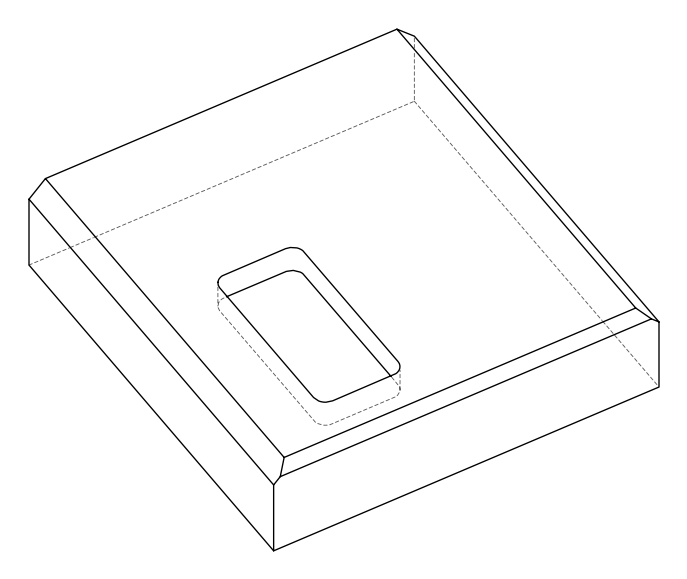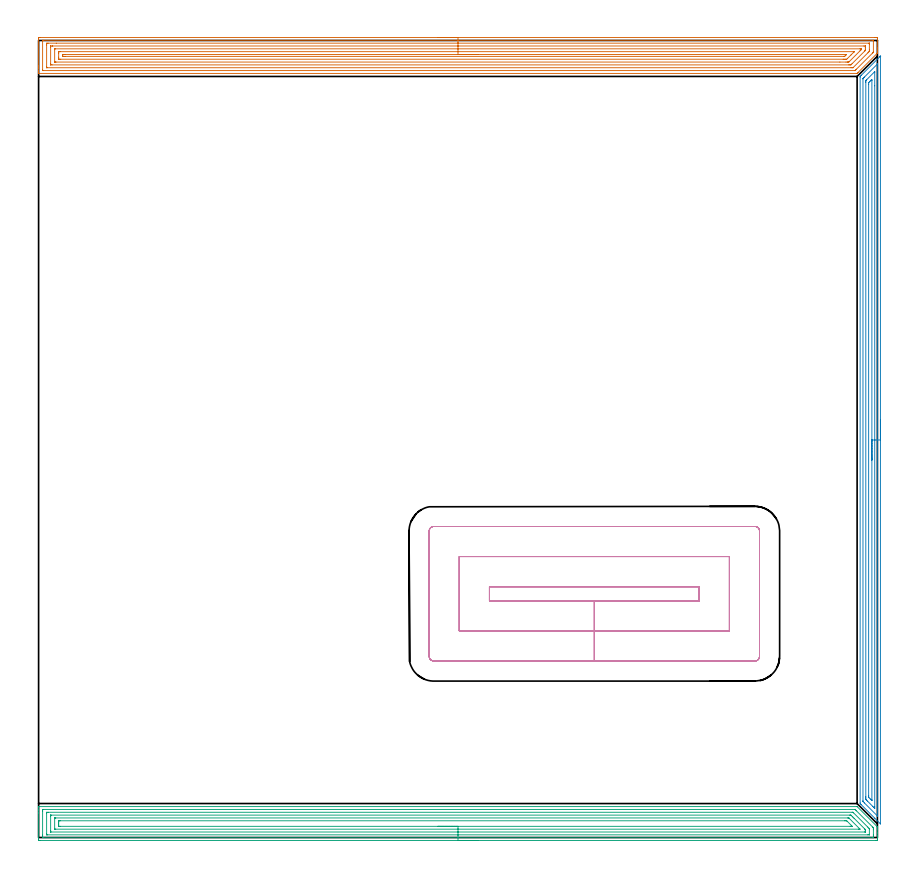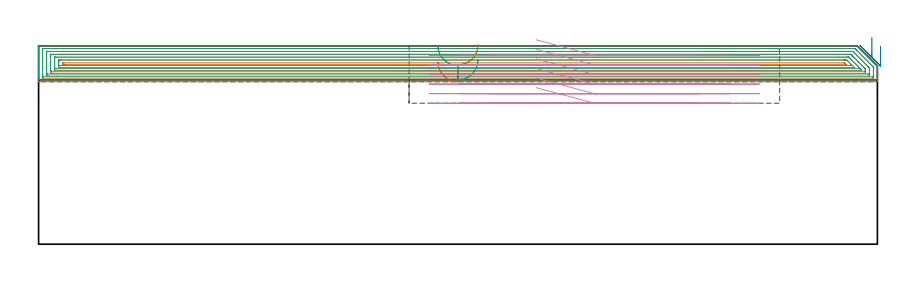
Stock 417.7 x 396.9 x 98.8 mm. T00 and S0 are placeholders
(PLAN: 4 operations, 1 tool changes, 69.3 min)
(1 AREA_MILL | FG_CHAMFER_SURFACE | UGT0205_001 | 23.47 min | 66905 mm3)
(2 AREA_MILL_1 | FG_CHAMFER_SURFACE_1 | UGT0205_001 | 12.15 min | 19424 mm3)
(3 AREA_MILL_2 | FG_CHAMFER_SURFACE_2 | UGT0205_001 | 20.26 min | 59040 mm3)
(4 MILL_RECTANGULAR_POCKET | POCKET_RECTANGULAR_STRAIGHT | UGT0201_136 | Follow Part, ap 5, ae 75% | 13.42 min | 455431 mm3)
(TOOL UGT0205_001 | Chamfer Mill 20 x 3 x 45 deg. | D20 FL50 Z2)
(TOOL UGT0201_136 | Carbide End Mill 20.0 | D20 FL30 Z4)
(OP 1 AREA_MILL)
G17 G21 G94 G90
T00 M6
G54
G17 G0 G90 X198.85 Y398.4 S1061 M3
G43 Z108.8 H0
Z90.9
G94 G1 X198.888 Z90.028 F250.
X199.002 Z89.164
X199.191 Z88.312
X199.453 Z87.48
X199.787 Z86.674
X200.19 Z85.9
X200.659 Z85.164
X201.19 Z84.472
X201.779 Z83.829
X202.422 Z83.24
X203.114 Z82.709
X203.85 Z82.24
X204.624 Z81.837
X205.43 Z81.503
X206.262 Z81.241
X207.114 Z81.052
X207.978 Z80.938
X208.85 Z80.9
X416.548
X417.077 Y398.399 Z80.901
X417.602 Y398.394 Z80.903
X417.692 Y398.392 Z80.906
X417.7 Y397.874 Z81.423
Y393.44 Z85.854
Y392.902 Z86.394
Y392.554 Z86.742
Y392.016 Z87.28
Y391.667 Z87.627
Y390.86 Z88.439
Y390.78 Z88.518
X417.698 Y390.61 Z88.688
X417.673 Y390.573 Z88.727
X417.375 Y390.274 Z89.024
X408.098 Y380.998 Z98.302
X407.732 Y380.632 Z98.665
X407.604 Y380.505 Z98.791
X407.247 Y380.5 Z98.8
X0.176
X0.01 Y380.503 Z98.788
X0.007 Y380.531 Z98.76
X0. Y380.914 Z98.386
Y381.215 Z98.085
Y381.913 Z97.382
Y383.148 Z96.149
Y383.686 Z95.608
Y384.304 Z94.992
Y397.257 Z82.041
X0.004 Y397.874 Z81.423
X0.008 Y398.392 Z80.906
X0.098 Y398.395 Z80.903
X0.623 Y398.4 Z80.9
X208.85
Y396.986 Z82.314
X415.29
X415.513 Y396.984 Z82.316
X415.624 Y396.982 Z82.318
X415.677 Y396.979 Z82.321
X415.691 Y396.974 Z82.326
X415.693 Y396.956 Z82.344
X415.697 Y396.844 Z82.456
X415.7 Y396.581 Z82.719
Y391.26 Z88.04
X415.698 Y391.14 Z88.16
X415.694 Y391.081 Z88.219
X415.69 Y391.052 Z88.248
X415.673 Y391.033 Z88.267
X415.43 Y390.78 Z88.52
X415.361 Y390.71 Z88.59
X407.247 Y382.597 Z96.703
X406.902 Y382.255 Z97.045
X406.716 Y382.073 Z97.228
X406.568 Y381.93 Z97.37
X406.351 Y381.914 Z97.386
X2.41
X2.187 Y381.916 Z97.384
X2.076 Y381.918 Z97.382
X2.023 Y381.921 Z97.379
X2.009 Y381.926 Z97.374
X2.007 Y381.944 Z97.356
X2.003 Y382.056 Z97.244
X2. Y382.319 Z96.981
X2.001 Y396.507 Z82.793
X2.006 Y396.914 Z82.386
X2.01 Y396.967 Z82.333
X2.014 Y396.98 Z82.32
X2.021 Y396.981 Z82.319
X2.076 Y396.984 Z82.316
X2.187 Y396.985 Z82.315
X2.41 Y396.986 Z82.314
X208.85
Y395.572 Z83.728
X413.503 Y395.571 Z83.729
X413.623 Y395.569 Z83.731
X413.665 Y395.567 Z83.733
X413.683 Y395.566 Z83.735
X413.69 Y395.539 Z83.761
X413.695 Y395.41 Z83.89
X413.698 Y395.214 Z84.086
X413.7 Y395.018 Z84.282
X413.699 Y392.359 Z86.941
X413.69 Y391.667 Z87.633
X413.68 Y391.491 Z87.809
X413.503 Y391.305 Z87.995
X413.24 Y391.04 Z88.26
X412.981 Y390.78 Z88.52
X405.674 Y383.474 Z95.826
X405.6 Y383.403 Z95.897
X405.539 Y383.348 Z95.952
X405.522 Y383.335 Z95.965
X405.504 Y383.333 Z95.967
X405.46 Y383.331 Z95.969
X404.926 Y383.329 Z95.971
X404.566
X4.197
X4.077 Y383.331 Z95.969
X4.035 Y383.333 Z95.967
X4.017 Y383.335 Z95.965
X4.01 Y383.361 Z95.939
X4.005 Y383.49 Z95.81
X4.001 Y383.686 Z95.614
X4. Y383.882 Z95.418
Y394.523 Z84.777
X4.004 Y395.214 Z84.086
X4.009 Y395.401 Z83.899
X4.026 Y395.565 Z83.735
X4.197 Y395.567 Z83.733
X4.732 Y395.57 Z83.73
X8.8 Y395.572 Z83.728
X208.85
Y394.157 Z85.143
X410.993
X411.595 Y394.152 Z85.148
X411.66 Y394.15 Z85.15
X411.69 Y394.141 Z85.159
X411.692 Y394.093 Z85.207
X411.696 Y393.881 Z85.419
X411.7 Y393.456 Z85.844
Y392.569 Z86.731
X411.697 Y392.118 Z87.182
X411.693 Y392.009 Z87.291
X411.69 Y391.957 Z87.343
X411.664 Y391.924 Z87.376
X411.564 Y391.817 Z87.483
X411.417 Y391.667 Z87.633
X405.211 Y385.46 Z93.84
X404.888 Y385.14 Z94.16
X404.566 Y384.825 Z94.475
X404.475 Y384.75 Z94.55
X404.39 Y384.748 Z94.552
X403.672 Y384.743 Z94.557
X403.501
X6.707
X6.105 Y384.748 Z94.552
X6.04 Y384.75 Z94.55
X6.01 Y384.759 Z94.541
X6.008 Y384.807 Z94.493
X6.004 Y385.019 Z94.281
X6. Y385.444 Z93.856
Y393.425 Z85.875
X6.004 Y393.876 Z85.424
X6.008 Y394.094 Z85.206
X6.01 Y394.143 Z85.157
X6.054 Y394.15 Z85.15
X6.16 Y394.153 Z85.147
X6.878 Y394.157 Z85.143
X7.05
X208.85
Y392.743 Z86.557
X409.034
X409.225 Y392.741 Z86.559
X409.606 Y392.736 Z86.564
X409.691 Y392.732 Z86.568
X409.693 Y392.706 Z86.594
X409.695 Y392.648 Z86.652
X409.692 Y392.554 Z86.746
X409.682 Y392.393 Z86.907
X409.579 Y392.284 Z87.016
X409.445 Y392.146 Z87.154
X409.034 Y391.732 Z87.568
X403.648 Y386.346 Z92.954
X403.47 Y386.18 Z93.12
X403.16 Y386.164 Z93.136
X402.967 Y386.16 Z93.14
X402.778 Y386.158 Z93.142
X402.076 Y386.157 Z93.143
X399.018
X8.666
X8.475 Y386.159 Z93.141
X8.093 Y386.164 Z93.136
X8.009 Y386.168 Z93.132
X8.006 Y386.194 Z93.106
X8.003 Y386.252 Z93.048
X8.001 Y386.346 Z92.954
X8. Y392.327 Z86.973
X8.003 Y392.554 Z86.746
X8.008 Y392.718 Z86.582
X8.009 Y392.733 Z86.567
X8.056 Y392.736 Z86.564
X8.157 Y392.74 Z86.56
X8.284 Y392.742 Z86.558
X208.85 Y392.743 Z86.557
Y391.329 Z87.971
X405.801 Y391.328 Z87.972
X405.996 Y391.327 Z87.973
X406.101 Y391.324 Z87.976
X406.157 Y391.322 Z87.978
X406.132 Y391.291 Z88.009
X406.079 Y391.231 Z88.069
X405.991 Y391.14 Z88.16
X404.566 Y389.713 Z89.587
X402.778 Y387.927 Z91.373
X402.425 Y387.584 Z91.716
X401.885 Y387.577 Z91.724
X401.542 Y387.573 Z91.727
X400.991 Y387.572 Z91.728
X400.65 Y387.571 Z91.729
X11.005 Y387.572 Z91.728
X10.453 Y387.575 Z91.725
X10.105 Y387.578 Z91.722
X10.01 Y387.589 Z91.712
X10.004 Y387.679 Z91.621
X10.001 Y388.12 Z91.18
X10. Y388.569 Z90.731
Y390.343 Z88.957
X10.001 Y390.78 Z88.52
X10.003 Y391.227 Z88.073
X10.009 Y391.293 Z88.007
X10.013 Y391.322 Z87.978
X10.039 Y391.324 Z87.976
X10.177 Y391.326 Z87.974
X10.453 Y391.328 Z87.972
X10.794 Y391.329 Z87.971
X208.85
Y389.915 Z89.385
X401.864 Y389.914 Z89.386
X401.885 Y389.913 Z89.387
X402.284 Y389.893 Z89.407
X402.088 Y389.691 Z89.609
X401.885 Y389.484 Z89.816
X401.643 Y389.246 Z90.054
X401.397 Y389.007 Z90.293
X401.011 Y388.987 Z90.313
X400.991 Y388.986 Z90.314
X13.156 Y388.985 Z90.315
X12.261 Y388.987 Z90.313
X12.24 Y388.988 Z90.312
X12.01 Y389.007 Z90.293
X12.005 Y389.24 Z90.06
X12.01 Y389.893 Z89.407
X12.221 Y389.913 Z89.387
X12.24
X13.113 Y389.915 Z89.385
X208.85
X209.722 Z89.423
X210.587 Z89.537
X211.438 Z89.726
X212.27 Z89.988
X213.076 Z90.322
X213.85 Z90.725
X214.586 Z91.194
X215.278 Z91.725
X215.921 Z92.314
X216.51 Z92.957
X217.042 Z93.65
X217.51 Z94.385
X217.913 Z95.159
X218.247 Z95.965
X218.509 Z96.797
X218.698 Z97.649
X218.812 Z98.514
X218.85 Z99.385
G0 Z108.8
M5
M2
(OP 2 AREA_MILL_1)
G17 G21 G94 G90
T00 M6
G54
G17 G0 G90 X419.2 Y207.95 S1061 M3
G43 Z108.8 H0
Z98.7
G94 G1 Y207.912 Z97.828 F250.
Y207.798 Z96.964
Y207.609 Z96.112
Y207.347 Z95.28
Y207.013 Z94.474
Y206.61 Z93.7
Y206.142 Z92.964
Y205.61 Z92.272
Y205.021 Z91.629
Y204.378 Z91.04
Y203.686 Z90.509
Y202.95 Z90.04
Y202.176 Z89.637
Y201.37 Z89.303
Y200.538 Z89.041
Y199.687 Z88.852
Y198.822 Z88.738
Y197.95 Z88.7
Y6.913
X419.197 Y6.811 Z88.701
X419.196 Y6.81 Z88.702
X419.188 Y6.811 Z88.71
X416.379 Y9.621 Z91.521
X409.616 Y16.383 Z98.283
X409.254 Y16.745 Z98.643
X409.104 Y16.896 Z98.79
X409.1 Y17.223 Z98.8
X409.102 Y378.677 Z98.798
X409.107 Y378.951 Z98.789
X409.11 Y379.009 Z98.785
X409.253 Y379.155 Z98.644
X409.692 Y379.593 Z98.207
X418.891 Y388.792 Z89.008
X419.053 Y388.955 Z88.844
X419.19 Y389.089 Z88.708
X419.196 Y389.09 Z88.702
X419.199 Y389.089 Z88.699
X419.2 Y388.987 Z88.7
Y197.95
X417.786 Z90.114
X417.785 Y10.906 Z90.115
X417.784 Y10.837 Z90.116
X417.779 Y10.698 Z90.121
X417.778 Y10.681 Z90.122
X417.773 Y10.683 Z90.127
X417.752 Y10.701 Z90.148
X417.716 Y10.734 Z90.184
X411.227 Y17.223 Z96.673
X410.584 Y17.874 Z97.316
X410.528 Y17.933 Z97.372
X410.52 Y18.047 Z97.38
X410.516 Y18.116 Z97.384
X410.515 Y18.185 Z97.385
X410.517 Y377.784 Z97.383
Y377.851
X410.52 Y377.919 Z97.38
X410.523 Y377.96 Z97.377
X410.538 Y377.978 Z97.362
X410.584 Y378.03 Z97.316
X410.905 Y378.355 Z96.995
X411.226 Y378.677 Z96.674
X417.596 Y385.045 Z90.304
X417.716 Y385.161 Z90.184
X417.759 Y385.198 Z90.141
X417.779 Y385.211 Z90.121
X417.786 Y384.924 Z90.114
Y197.95
X416.372 Z91.528
X416.371 Y15.438 Z91.529
X416.37 Y15. Z91.53
X416.367 Y14.546 Z91.533
X416.366 Y14.545 Z91.534
X416.357 Y14.546 Z91.543
X415.933 Y14.967 Z91.967
X415.461 Y15.438 Z92.439
X412.783 Y18.116 Z95.117
X412.367 Y18.532 Z95.533
X412.13 Y18.771 Z95.77
X412.012 Y18.893 Z95.888
X411.955 Y18.956 Z95.945
X411.935 Y18.983 Z95.965
X411.934 Y19.008 Z95.966
X411.93 Y19.446 Z95.97
X411.929 Y19.901 Z95.971
X411.928 Y20.34 Z95.972
X411.931 Y375.999 Z95.969
X411.933 Y376.434 Z95.967
X411.938 Y376.892 Z95.962
X411.95 Y376.939 Z95.95
X411.989 Y376.983 Z95.911
X412.051 Y377.049 Z95.849
X412.129 Y377.13 Z95.771
X412.367 Y377.368 Z95.533
X416.143 Y381.144 Z91.757
X416.355 Y381.354 Z91.545
X416.36 Y381.355 Z91.54
X416.365 Y381.354 Z91.535
X416.369 Y381.095 Z91.531
X416.371 Y380.916 Z91.529
X416.372 Y374.333 Z91.528
Y197.95
X414.957 Z92.943
Y19.008
X414.955 Y18.658 Z92.945
X414.953 Y18.483 Z92.947
X414.951 Y18.413 Z92.949
X414.895 Y18.466 Z93.005
X414.342 Y19.008 Z93.558
X414.15 Y19.199 Z93.75
X413.453 Y19.901 Z94.447
X413.354 Y20.006 Z94.546
X413.35 Y20.103 Z94.55
X413.346 Y20.305 Z94.554
X413.343 Y20.709 Z94.557
Y20.793
X413.346 Y375.02 Z94.554
Y375.107
X413.359 Y375.899 Z94.541
X413.453 Y375.999 Z94.447
X413.8 Y376.35 Z94.1
X414.15 Y376.701 Z93.75
X414.34 Y376.892 Z93.56
X414.539 Y377.089 Z93.361
X414.693 Y377.24 Z93.207
X414.944 Y377.483 Z92.956
X414.956 Y376.978 Z92.944
X414.957 Y376.892 Z92.943
Y197.95
Y197.078 Z92.981
Y196.214 Z93.095
Y195.362 Z93.283
Y194.53 Z93.546
Y193.724 Z93.88
Y192.95 Z94.282
Y192.214 Z94.751
Y191.522 Z95.282
Y190.879 Z95.872
Y190.29 Z96.515
Y189.759 Z97.207
Y189.29 Z97.943
Y188.887 Z98.717
Y188.553 Z99.522
Y188.291 Z100.355
Y188.102 Z101.206
Y187.988 Z102.071
Y187.95 Z102.943
G0 Z108.8
M5
M2
(OP 3 AREA_MILL_2)
G17 G21 G94 G90
T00 M6
G54
G17 G0 G90 X218.85 Y-1.5 S1061 M3
G43 Z108.8 H0
Z91.9
G94 G1 X218.812 Z91.028 F250.
X218.698 Z90.163
X218.509 Z89.312
X218.247 Z88.48
X217.913 Z87.674
X217.51 Z86.9
X217.041 Z86.164
X216.51 Z85.472
X215.921 Z84.829
X215.278 Z84.239
X214.586 Z83.708
X213.85 Z83.24
X213.076 Z82.837
X212.27 Z82.503
X211.438 Z82.241
X210.586 Z82.052
X209.722 Z81.938
X208.85 Z81.9
X0.623
X0.132 Y-1.495 Z81.903
X0.009 Y-1.492 Z81.906
X0.005 Y-1.009 Z82.389
X0. Y-0.393 Z83.005
Y12.256 Z95.65
Y13.677 Z97.073
Y14.024 Z97.419
Y15.014 Z98.413
X0.009 Y15.382 Z98.773
X0.01 Y15.405 Z98.795
X0.172 Y15.4 Z98.8
X407.247
X407.595 Y15.397 Z98.786
X407.644 Y15.356 Z98.756
X417.525 Y5.476 Z88.873
X417.673 Y5.325 Z88.721
X417.697 Y5.292 Z88.688
X417.7 Y5.102 Z88.501
Y4.297 Z87.691
Y2.181 Z85.578
Y0.76 Z84.156
Y0.144 Z83.54
Y-0.741 Z82.656
X417.697 Y-1.009 Z82.388
X417.691 Y-1.492 Z81.905
X417.568 Y-1.494 Z81.903
X417.077 Y-1.5 Z81.9
X208.85
Y-0.086 Z83.314
X2.37 Y-0.085 Z83.315
X2.012 Y-0.079 Z83.321
X2.008 Y0.036 Z83.436
X2.002 Y0.28 Z83.68
X2. Y0.76 Z84.16
Y1.166 Z84.566
X2.001 Y13.14 Z96.54
X2.002 Y13.543 Z96.943
X2.01 Y13.951 Z97.351
X2.018 Y13.98 Z97.38
X2.037 Y13.981 Z97.381
X2.09 Y13.984 Z97.384
X2.196 Y13.985 Z97.385
X2.41 Y13.986 Z97.386
X406.393 Y13.985 Z97.385
X406.498 Y13.981 Z97.381
X406.547 Y13.979 Z97.379
X406.726 Y13.812 Z97.212
X407.077 Y13.47 Z96.87
X407.247 Y13.303 Z96.703
X415.369 Y5.181 Z88.581
X415.445 Y5.103 Z88.503
X415.592 Y4.952 Z88.352
X415.683 Y4.855 Z88.255
X415.69 Y4.825 Z88.225
X415.697 Y4.779 Z88.179
X415.699 Y4.297 Z87.697
X415.7 Y3.891 Z87.291
Y1.239 Z84.639
X415.699 Y0.76 Z84.16
X415.698 Y0.356 Z83.756
X415.69 Y-0.051 Z83.349
X415.682 Y-0.08 Z83.32
X415.663 Y-0.082 Z83.318
X415.61 Y-0.084 Z83.316
X415.504 Y-0.085 Z83.315
X415.29 Y-0.086 Z83.314
X208.85
Y1.328 Z84.728
X4.516 Y1.329 Z84.729
X4.197 Y1.33 Z84.73
X4.091 Y1.332 Z84.732
X4.016 Y1.335 Z84.735
X4.01 Y1.449 Z84.849
X4.004 Y1.644 Z85.044
X4.001 Y1.839 Z85.239
X4. Y12.256 Z95.656
X4.001 Y12.45 Z95.85
X4.006 Y12.516 Z95.916
X4.01 Y12.562 Z95.962
X4.039 Y12.564 Z95.964
X4.197 Y12.567 Z95.967
X4.773 Y12.571 Z95.971
X405.141
X405.459 Y12.568 Z95.968
X405.503 Y12.565 Z95.965
X405.527 Y12.562 Z95.962
X405.551 Y12.541 Z95.941
X405.651 Y12.446 Z95.846
X405.844 Y12.256 Z95.656
X412.919 Y5.181 Z88.581
X413.503 Y4.596 Z87.996
X413.648 Y4.444 Z87.844
X413.682 Y4.407 Z87.807
X413.69 Y4.361 Z87.761
X413.694 Y4.297 Z87.697
X413.699 Y4.103 Z87.503
X413.698 Y1.45 Z84.85
X413.694 Y1.384 Z84.784
X413.69 Y1.338 Z84.738
X413.661 Y1.335 Z84.735
X413.503 Y1.333 Z84.733
X412.927 Y1.329 Z84.729
X208.85 Y1.328 Z84.728
Y2.743 Z86.143
X6.122
X6.068 Y2.744 Z86.144
X6.03 Y2.747 Z86.147
X6.014 Y2.749 Z86.149
X6.01 Y2.765 Z86.165
X6.005 Y2.975 Z86.375
X6. Y3.398 Z86.798
Y10.472 Z93.872
X6.006 Y10.922 Z94.322
X6.01 Y11.137 Z94.537
X6.018 Y11.151 Z94.551
X6.046 Y11.153 Z94.553
X6.104 Y11.156 Z94.556
X6.202 Y11.157 Z94.557
X403.889
X404.227 Y11.155 Z94.555
X404.396 Y11.153 Z94.553
X404.476 Y11.15 Z94.55
X404.566 Y11.075 Z94.475
X405.162 Y10.487 Z93.887
X405.459 Y10.192 Z93.592
X406.049 Y9.603 Z93.003
X411.353 Y4.297 Z87.697
X411.526 Y4.12 Z87.52
X411.66 Y3.979 Z87.379
X411.69 Y3.942 Z87.342
X411.694 Y3.916 Z87.316
X411.696 Y3.862 Z87.262
X411.7 Y3.428 Z86.828
Y3.413 Z86.813
X411.694 Y2.978 Z86.378
X411.69 Y2.763 Z86.163
X411.682 Y2.749 Z86.149
X411.654 Y2.747 Z86.147
X411.596 Y2.744 Z86.144
X411.498 Y2.743 Z86.143
X208.85
Y4.157 Z87.557
X8.524
X8.241 Y4.159 Z87.559
X8.052 Y4.164 Z87.564
X8.008 Y4.167 Z87.567
X8.006 Y4.176 Z87.576
X8.002 Y4.203 Z87.603
X8.001 Y4.297 Z87.697
X8. Y9.377 Z92.777
X8.002 Y9.603 Z93.003
X8.006 Y9.685 Z93.085
X8.01 Y9.724 Z93.124
X8.023 Y9.736 Z93.136
X8.099 Y9.738 Z93.138
X8.382 Y9.742 Z93.142
X8.524 Y9.743 Z93.143
X402.92
X403.203 Y9.742 Z93.142
X403.392 Y9.738 Z93.138
X403.455 Y9.736 Z93.136
X403.468 Y9.727 Z93.127
X403.496 Y9.704 Z93.104
X403.599 Y9.603 Z93.003
X403.672 Y9.53 Z92.93
X408.904 Y4.297 Z87.697
X409.034 Y4.165 Z87.565
X409.035 Y4.159 Z87.559
X408.282 Y4.157 Z87.557
X208.85
Y5.571 Z88.971
X10.953
X10.453 Y5.574 Z88.974
X10.053 Y5.578 Z88.978
X10.01 Y5.581 Z88.981
X10.004 Y5.625 Z89.025
X10.001 Y6.066 Z89.466
X10. Y6.514 Z89.914
Y6.95 Z90.35
Y7.398 Z90.798
X10.003 Y7.834 Z91.234
X10.008 Y8.275 Z91.675
X10.024 Y8.322 Z91.722
X10.079 Y8.324 Z91.724
X10.203 Y8.327 Z91.727
X10.453 Y8.328 Z91.728
X10.847 Y8.329 Z91.729
X401.385
X401.885 Y8.327 Z91.727
X402.283 Y8.325 Z91.725
X402.398 Y8.322 Z91.722
X402.628 Y8.113 Z91.513
X402.778 Y7.972 Z91.372
X404.686 Y6.066 Z89.466
X405.163 Y5.577 Z88.977
X405.136 Y5.575 Z88.975
X405.064 Y5.573 Z88.973
X404.566 Y5.571 Z88.971
X404.172
X208.85
X207.978 Z89.009
X207.113 Z89.123
X206.262 Z89.312
X205.43 Z89.574
X204.624 Z89.908
X203.85 Z90.311
X203.114 Z90.779
X202.422 Z91.311
X201.779 Z91.9
X201.19 Z92.543
X200.658 Z93.235
X200.19 Z93.971
X199.787 Z94.745
X199.453 Z95.551
X199.191 Z96.383
X199.002 Z97.235
X198.888 Z98.099
X198.85 Z98.971
G0 Z108.8
M5
M2
(OP 4 MILL_RECTANGULAR_POCKET)
G17 G21 G94 G90
T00 M6
G54
G17 G0 G90 X247.764 Y117.9 S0 M3
G43 Z108.8 H0
Z101.8
G94 G1 X276.75 Z94.033 F250.
X329. F500.
Y124.9
X224.5
Y117.9
X276.75
Y102.9
X344.
Y139.9
X209.5
Y102.9
X276.75
Y87.9
X356.7
G3 X359. Y90.2 R2.3
G1 Y152.6
G3 X356.7 Y154.9 R2.3
G1 X196.8
G3 X194.5 Y152.6 R2.3
G1 Y90.2
G3 X196.8 Y87.9 R2.3
G1 X276.75
X277.75
G0 X247.764 Y117.9 Z97.033
G1 X276.75 Z89.267 F250.
X329. F500.
Y124.9
X224.5
Y117.9
X276.75
Y102.9
X344.
Y139.9
X209.5
Y102.9
X276.75
Y87.9
X356.7
G3 X359. Y90.2 R2.3
G1 Y152.6
G3 X356.7 Y154.9 R2.3
G1 X196.8
G3 X194.5 Y152.6 R2.3
G1 Y90.2
G3 X196.8 Y87.9 R2.3
G1 X276.75
X277.75
G0 X247.764 Y117.9 Z92.267
G1 X276.75 Z84.5 F250.
X329. F500.
Y124.9
X224.5
Y117.9
X276.75
Y102.9
X344.
Y139.9
X209.5
Y102.9
X276.75
Y87.9
X356.7
G3 X359. Y90.2 R2.3
G1 Y152.6
G3 X356.7 Y154.9 R2.3
G1 X196.8
G3 X194.5 Y152.6 R2.3
G1 Y90.2
G3 X196.8 Y87.9 R2.3
G1 X276.75
X277.75
G0 X247.764 Y117.9 Z87.5
G1 X276.75 Z79.733 F250.
X329. F500.
Y124.9
X224.5
Y117.9
X276.75
Y102.9
X344.
Y139.9
X209.5
Y102.9
X276.75
Y87.9
X356.7
G3 X359. Y90.2 R2.3
G1 Y152.6
G3 X356.7 Y154.9 R2.3
G1 X196.8
G3 X194.5 Y152.6 R2.3
G1 Y90.2
G3 X196.8 Y87.9 R2.3
G1 X276.75
X277.75
G0 X247.764 Y117.9 Z82.733
G1 X276.75 Z74.967 F250.
X329. F500.
Y124.9
X224.5
Y117.9
X276.75
Y102.9
X344.
Y139.9
X209.5
Y102.9
X276.75
Y87.9
X356.7
G3 X359. Y90.2 R2.3
G1 Y152.6
G3 X356.7 Y154.9 R2.3
G1 X196.8
G3 X194.5 Y152.6 R2.3
G1 Y90.2
G3 X196.8 Y87.9 R2.3
G1 X276.75
X277.75
G0 X247.764 Y117.9 Z77.967
G1 X276.75 Z70.2 F250.
X329. F500.
Y124.9
X224.5
Y117.9
X276.75
Y102.9
X344.
Y139.9
X209.5
Y102.9
X276.75
Y87.9
X356.7
G3 X359. Y90.2 R2.3
G1 Y152.6
G3 X356.7 Y154.9 R2.3
G1 X196.8
G3 X194.5 Y152.6 R2.3
G1 Y90.2
G3 X196.8 Y87.9 R2.3
G1 X276.75
X277.75
G0 Z108.8
M5
M2
